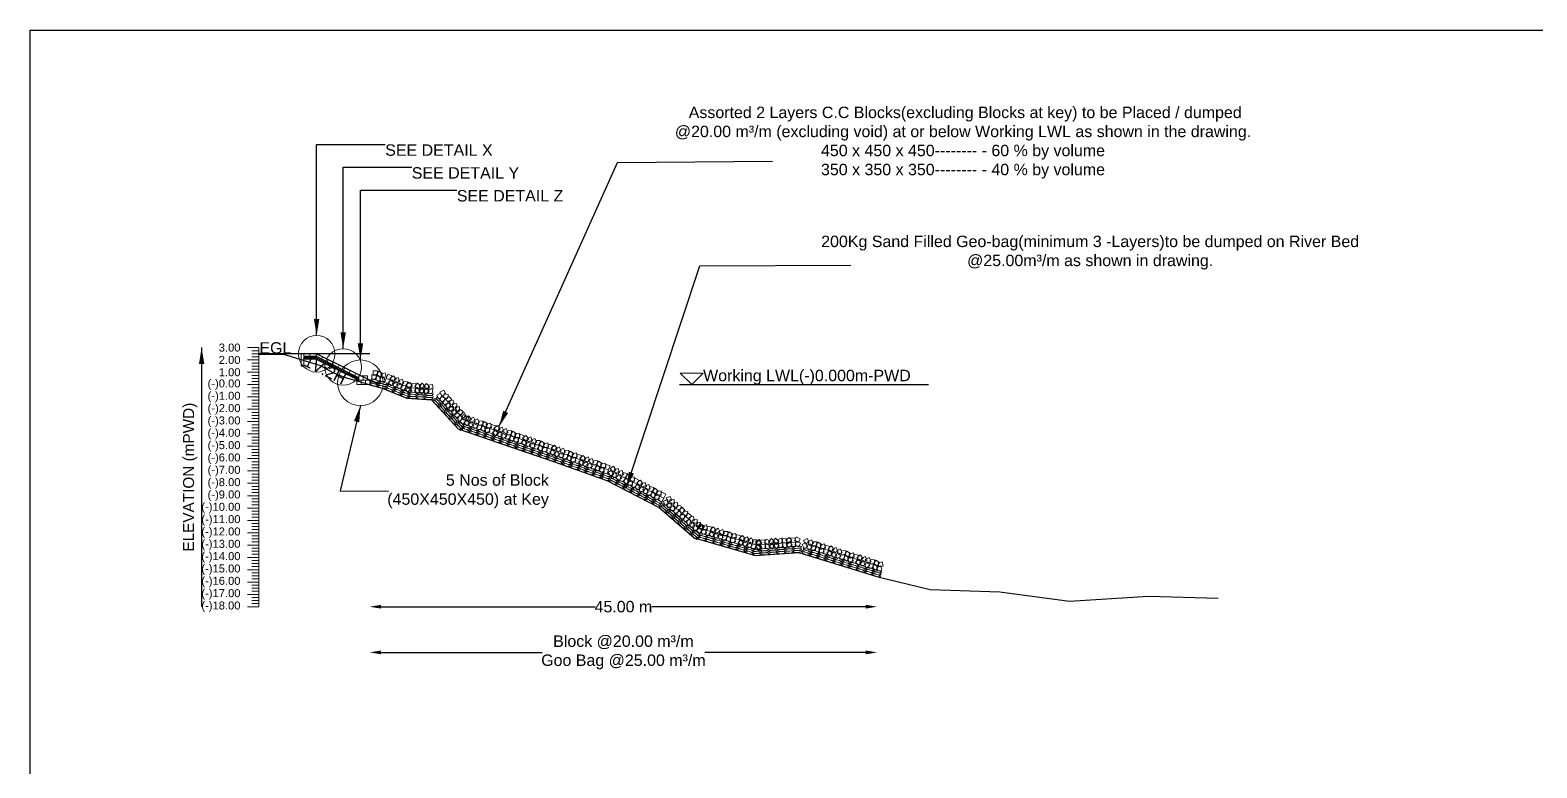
# Model space of a CAD drawing. Header units: inches. Extents: x 89000 to 267201, y -7461 to 18033.
# Drawn here: x 205000 to 211589, y -3229 to 0 of the extents above; entities that cross this region are included whole.
import ezdxf

# ---------------------------------------------------------------- set-up
doc = ezdxf.new("R2010")
doc.units = ezdxf.units.IN
doc.header["$LTSCALE"] = 7
doc.header["$MEASUREMENT"] = 0
for name, color, linetype, lineweight in [('Cross Section Labels', 7, 'Continuous', 9), ('Existing_Bed_Level for Xsection', 7, 'Continuous', 25), ('Long Section Labels', 7, 'Continuous', 9)]:
    doc.layers.add(name, color=color, linetype=linetype, lineweight=lineweight)
doc.styles.get("Standard").update_dxf_attribs({"font": 'arial.ttf'})
doc.dimstyles.new('Appron Lebeling Style', dxfattribs={"dimtxt": 50, "dimasz": 50, "dimexe": 0.18, "dimexo": 0.0625, "dimgap": 0.09, "dimtad": 0, "dimtih": 1, "dimtoh": 1, "dimdec": 4, "dimzin": 0, "dimdsep": 46, "dimtxsty": 'Standard', "dimcen": 0.09, "dimse1": 1, "dimse2": 1, "dimadec": 0, "dimazin": 0, "dimtfac": 1, "dimtdec": 4, "dimtofl": 0, "dimtmove": 0, "dimatfit": 3, "dimfxl": 1, "dimtolj": 1, "dimtzin": 0, "dimarcsym": 0})
doc.dimstyles.get("Standard").update_dxf_attribs({"dimtxt": 0.18, "dimasz": 0.18, "dimexe": 0.18, "dimexo": 0.0625, "dimgap": 0.09, "dimtad": 0, "dimtih": 1, "dimtoh": 1, "dimdec": 4, "dimzin": 0, "dimdsep": 46, "dimtxsty": 'Standard', "dimcen": 0.09, "dimadec": 0, "dimazin": 0, "dimtfac": 1, "dimtdec": 4, "dimtofl": 0, "dimtmove": 0, "dimatfit": 3, "dimfxl": 1, "dimtolj": 1, "dimtzin": 0, "dimarcsym": 0})

# ---------------------------------------------------------------- blocks, each defined once
blk = doc.blocks.new('*D9')
at = {"layer": 'Cross Section Labels', "color": 0, "lineweight": -2, "transparency": 16777216}
for p, q in [((206535.1, -2523.8), (207471, -2523.8)), ((208654.1, -2523.8), (207718.2, -2523.8))]:
    blk.add_line(p, q, dxfattribs=at)
at = {"layer": 'Cross Section Labels', "color": 0, "transparency": 16777216}
for points in [[(206535.1, -2515.4), (206535.1, -2532.1), (206485.1, -2523.8)], [(208654.1, -2515.4), (208654.1, -2532.1), (208704.1, -2523.8)]]:
    blk.add_solid(points, dxfattribs=at)
at = {"layer": 'Defpoints', "color": 0, "transparency": 16777216}
for p in [(206485.1, -1551.8), (208704.1, -2392.3), (208704.1, -2523.8)]:
    blk.add_point(p, dxfattribs=at)
at = {"layer": 'Cross Section Labels', "color": 0, "transparency": 16777216, "insert": (207594.6, -2523.8), "char_height": 50, "attachment_point": 5}
blk.add_mtext('\\A1;45.00 m', dxfattribs=at)
blk = doc.blocks.new('*D10')
at = {"layer": 'Cross Section Labels', "color": 0, "lineweight": -2, "transparency": 16777216}
for p, q in [((206535.1, -2723.8), (207239, -2723.8)), ((208654.1, -2723.8), (207950.2, -2723.8))]:
    blk.add_line(p, q, dxfattribs=at)
at = {"layer": 'Cross Section Labels', "color": 0, "transparency": 16777216}
for points in [[(206535.1, -2715.4), (206535.1, -2732.1), (206485.1, -2723.8)], [(208654.1, -2715.4), (208654.1, -2732.1), (208704.1, -2723.8)]]:
    blk.add_solid(points, dxfattribs=at)
at = {"layer": 'Defpoints', "color": 0, "transparency": 16777216}
for p in [(206485.1, -1551.8), (208704.1, -2392.3), (208704.1, -2723.8)]:
    blk.add_point(p, dxfattribs=at)
at = {"layer": 'Cross Section Labels', "color": 0, "transparency": 16777216, "insert": (207594.6, -2723.8), "char_height": 50, "attachment_point": 5}
blk.add_mtext('\\A1;Block @20.00 m³/m ^JGoo Bag @25.00 m³/m ', dxfattribs=at)

msp = doc.modelspace()

# ---------------------------------------------------------------- linework, layer by layer
msp.add_lwpolyline([(205000, 0), (215000, 0), (215000, -7071), (205000, -7071)], close=True)
at = {"layer": 'Cross Section Labels'}
msp.add_lwpolyline([(207893.0792, -1551.76), (207943.0792, -1501.76), (207843.0792, -1501.76)], close=True, dxfattribs=at)
for centre, radius in [((206252.8792, -1416.76), 80), ((206368.9792, -1474.81), 80), ((206444.5792, -1543.66), 100)]:
    msp.add_circle(centre, radius, dxfattribs=at)
at = {"layer": 'Existing_Bed_Level for Xsection'}
for points in [[(206485.0792, -1416.76), (206000, -1416.76)], [(206000, -1418.974), (206107.99087, -1417.948), (206269.99705, -1468.384), (206323.97262, -1499.11), (206377.98792, -1520.71), (206432.00322, -1535.83), (206485.97879, -1552.03), (206539.99409, -1567.42), (206647.98497, -1610.89), (206755.97584, -1617.91), (206872.13984, -1745.08), (207101.06518, -1823.92), (207293.50124, -1889.8), (207522.32215, -1971.34), (207751.19564, -2090.14), (207903.80034, -2221.9), (208172.53332, -2300.2), (208361.69239, -2286.16), (208706.55083, -2393.08), (208935.4654, -2448.16), (209240.71882, -2458.42), (209546.00339, -2500), (209890.82271, -2477.86), (210196.0708, -2486.5)], [(206522.8792, -1551.76), (206255.15957, -1417.90019), (206252.8792, -1416.76), (206250.32967, -1416.76), (206196.32967, -1416.76)], [(206196.32967, -1427.56), (206250.32967, -1427.56), (206437.8292, -1521.30977)], [(206196.32967, -1432.96), (206249.0549, -1432.96), (206437.8292, -1527.34715)], [(206196.32967, -1438.36), (206247.78013, -1438.36), (206436.78013, -1532.86)], [(207839.76585, -1551.76), (208928.83507, -1551.76)]]:
    msp.add_lwpolyline(points, dxfattribs=at)
at = {"layer": 'Long Section Labels'}
for points in [[(206000, -1389.76), (205950, -1389.76)], [(206000, -1443.76), (205950, -1443.76)], [(206000, -1403.26), (205970, -1403.26)], [(206000, -1416.76), (205970, -1416.76)], [(206000, -1430.26), (205970, -1430.26)], [(206000, -2523.76), (206000, -2469.76), (206000, -2415.76), (206000, -2361.76), (206000, -2307.76), (206000, -2253.76), (206000, -2199.76), (206000, -2145.76), (206000, -2091.76), (206000, -2037.76), (206000, -1983.76), (206000, -1929.76), (206000, -1875.76), (206000, -1821.76), (206000, -1767.76), (206000, -1713.76), (206000, -1659.76), (206000, -1605.76), (206000, -1551.76), (206000, -1497.76), (206000, -1443.76), (206000, -1389.76)], [(206000, -1497.76), (205950, -1497.76)], [(206000, -1457.26), (205970, -1457.26)], [(206000, -1470.76), (205970, -1470.76)], [(206000, -1484.26), (205970, -1484.26)], [(206000, -1511.26), (205970, -1511.26)], [(206000, -1551.76), (205950, -1551.76)], [(206000, -1524.76), (205970, -1524.76)], [(206000, -1538.26), (205970, -1538.26)], [(206000, -1565.26), (205970, -1565.26)], [(206000, -1578.76), (205970, -1578.76)], [(206000, -1605.76), (205950, -1605.76)], [(206000, -1592.26), (205970, -1592.26)], [(206000, -1619.26), (205970, -1619.26)], [(206000, -1632.76), (205970, -1632.76)], [(206000, -1646.26), (205970, -1646.26)], [(206000, -1659.76), (205950, -1659.76)], [(206000, -1673.26), (205970, -1673.26)], [(206000, -1686.76), (205970, -1686.76)], [(206000, -1700.26), (205970, -1700.26)], [(206000, -1713.76), (205950, -1713.76)], [(206000, -1767.76), (205950, -1767.76)], [(206000, -1727.26), (205970, -1727.26)], [(206000, -1740.76), (205970, -1740.76)], [(206000, -1754.26), (205970, -1754.26)], [(206000, -1821.76), (205950, -1821.76)], [(206000, -1781.26), (205970, -1781.26)], [(206000, -1794.76), (205970, -1794.76)], [(206000, -1808.26), (205970, -1808.26)], [(206000, -1835.26), (205970, -1835.26)], [(206000, -1875.76), (205950, -1875.76)], [(206000, -1848.76), (205970, -1848.76)], [(206000, -1862.26), (205970, -1862.26)], [(206000, -1889.26), (205970, -1889.26)], [(206000, -1902.76), (205970, -1902.76)], [(206000, -1929.76), (205950, -1929.76)], [(206000, -1916.26), (205970, -1916.26)], [(206000, -1943.26), (205970, -1943.26)], [(206000, -1956.76), (205970, -1956.76)], [(206000, -1970.26), (205970, -1970.26)], [(206000, -1983.76), (205950, -1983.76)], [(206000, -2037.76), (205950, -2037.76)], [(206000, -1997.26), (205970, -1997.26)], [(206000, -2010.76), (205970, -2010.76)], [(206000, -2024.26), (205970, -2024.26)], [(206000, -2091.76), (205950, -2091.76)], [(206000, -2051.26), (205970, -2051.26)], [(206000, -2064.76), (205970, -2064.76)], [(206000, -2078.26), (205970, -2078.26)], [(206000, -2105.26), (205970, -2105.26)], [(206000, -2145.76), (205950, -2145.76)], [(206000, -2118.76), (205970, -2118.76)], [(206000, -2132.26), (205970, -2132.26)], [(206000, -2159.26), (205970, -2159.26)], [(206000, -2172.76), (205970, -2172.76)], [(206000, -2199.76), (205950, -2199.76)], [(206000, -2186.26), (205970, -2186.26)], [(206000, -2213.26), (205970, -2213.26)], [(206000, -2226.76), (205970, -2226.76)], [(206000, -2240.26), (205970, -2240.26)], [(206000, -2253.76), (205950, -2253.76)], [(206000, -2267.26), (205970, -2267.26)], [(206000, -2280.76), (205970, -2280.76)], [(206000, -2294.26), (205970, -2294.26)], [(206000, -2307.76), (205950, -2307.76)], [(206000, -2361.76), (205950, -2361.76)], [(206000, -2321.26), (205970, -2321.26)], [(206000, -2334.76), (205970, -2334.76)], [(206000, -2348.26), (205970, -2348.26)], [(206000, -2415.76), (205950, -2415.76)], [(206000, -2375.26), (205970, -2375.26)], [(206000, -2388.76), (205970, -2388.76)], [(206000, -2402.26), (205970, -2402.26)], [(206000, -2429.26), (205970, -2429.26)], [(206000, -2469.76), (205950, -2469.76)], [(206000, -2442.76), (205970, -2442.76)], [(206000, -2456.26), (205970, -2456.26)], [(206000, -2483.26), (205970, -2483.26)], [(206000, -2496.76), (205970, -2496.76)], [(206000, -2523.76), (205950, -2523.76)], [(206000, -2510.26), (205970, -2510.26)]]:
    msp.add_lwpolyline(points, dxfattribs=at)
for points in [[(206196.32967, -1416.76), (206185.52967, -1416.76), (206185.52967, -1443.76), (206196.32967, -1443.76)], [(206196.32967, -1443.76), (206185.52967, -1443.76), (206185.52967, -1470.76), (206196.32967, -1470.76)], [(206223.32967, -1416.76), (206196.32967, -1416.76), (206196.32967, -1427.56), (206223.32967, -1427.56)], [(206250.32967, -1416.76), (206223.32967, -1416.76), (206223.32967, -1427.56), (206250.32967, -1427.56)], [(206279.30911, -1429.97495), (206255.15957, -1417.90019), (206250.32967, -1427.56), (206274.4792, -1439.63477)], [(206303.45864, -1442.04972), (206279.30911, -1429.97495), (206274.4792, -1439.63477), (206298.62874, -1451.70953)], [(206327.60818, -1454.12449), (206303.45864, -1442.04972), (206298.62874, -1451.70953), (206322.77827, -1463.7843)], [(206351.75771, -1466.19925), (206327.60818, -1454.12449), (206322.77827, -1463.7843), (206346.9278, -1475.85907)], [(206375.90724, -1478.27402), (206351.75771, -1466.19925), (206346.9278, -1475.85907), (206371.07734, -1487.93384)], [(206400.05678, -1490.34879), (206375.90724, -1478.27402), (206371.07734, -1487.93384), (206395.22687, -1500.0086)], [(206424.20631, -1502.42356), (206400.05678, -1490.34879), (206395.22687, -1500.0086), (206419.37641, -1512.08337)], [(206456.7292, -1513.96), (206437.8292, -1513.96), (206437.8292, -1532.86), (206456.7292, -1532.86)], [(206475.6292, -1513.96), (206456.7292, -1513.96), (206456.7292, -1532.86), (206475.6292, -1532.86)], [(206513.89553, -1509.48606), (206494.99782, -1509.1919), (206494.70366, -1528.08961), (206513.60137, -1528.38377)], [(206519.0744, -1491.30945), (206500.17669, -1491.01529), (206499.88253, -1509.913), (206518.78024, -1510.20716)], [(206535.43873, -1520.7143), (206519.2238, -1511.00419), (206509.5137, -1527.21911), (206525.72862, -1536.92922)], [(206540.6176, -1502.53768), (206524.40267, -1492.82757), (206514.69256, -1509.0425), (206530.90749, -1518.75261)], [(206552.70234, -1499.50601), (206534.36875, -1504.09831), (206538.96105, -1522.43191), (206557.29464, -1517.83961)], [(206581.55098, -1513.71307), (206564.01814, -1506.6555), (206556.96057, -1524.18835), (206574.49342, -1531.24592)], [(206600.05637, -1527.61201), (206588.39235, -1512.74053), (206573.52088, -1524.40455), (206585.18489, -1539.27602)], [(206447.2792, -1532.86), (206428.3792, -1532.86), (206428.3792, -1551.76), (206447.2792, -1551.76)], [(206466.1792, -1532.86), (206447.2792, -1532.86), (206447.2792, -1551.76), (206466.1792, -1551.76)], [(206485.0792, -1532.86), (206466.1792, -1532.86), (206466.1792, -1551.76), (206485.0792, -1551.76)], [(206547.52348, -1517.68263), (206529.18988, -1522.27492), (206533.78218, -1540.60852), (206552.11578, -1536.01622)], [(206574.49342, -1531.24592), (206556.96057, -1524.18835), (206549.903, -1541.7212), (206567.43585, -1548.77876)], [(206592.9988, -1545.14485), (206581.33479, -1530.27338), (206566.46331, -1541.93739), (206578.12733, -1556.80887)], [(206602.25929, -1538.20308), (206584.8683, -1545.6033), (206592.26851, -1562.9943), (206609.65951, -1555.59408)], [(206609.31686, -1520.67024), (206591.92586, -1528.07045), (206599.32608, -1545.46145), (206616.71708, -1538.06123)], [(206627.19633, -1562.64178), (206619.78227, -1545.25668), (206602.39717, -1552.67074), (206609.81123, -1570.05584)], [(206634.2539, -1545.10893), (206626.83984, -1527.72383), (206609.45474, -1535.13789), (206616.8688, -1552.52299)], [(206642.8486, -1556.47031), (206624.08608, -1554.19482), (206621.8106, -1572.95734), (206640.57312, -1575.23283)], [(206649.90617, -1538.93746), (206631.14365, -1536.66198), (206628.86816, -1555.4245), (206647.63068, -1557.69998)], [(206663.09468, -1569.89711), (206647.98816, -1558.53916), (206636.63021, -1573.64568), (206651.73673, -1585.00363)], [(206670.15225, -1552.36426), (206655.04573, -1541.00631), (206643.68778, -1556.11283), (206658.7943, -1567.47078)], [(206660.70251, -1561.71453), (206643.75109, -1570.07272), (206652.10928, -1587.02414), (206669.0607, -1578.66595)], [(206661.92853, -1542.85434), (206644.9771, -1551.21252), (206653.33529, -1568.16395), (206670.28671, -1559.80576)], [(206685.30919, -1566.77826), (206666.449, -1565.55225), (206665.22298, -1584.41244), (206684.08317, -1585.63846)], [(206686.53521, -1547.91807), (206667.67501, -1546.69205), (206666.449, -1565.55225), (206685.30919, -1566.77826)], [(206707.23084, -1574.19925), (206691.50416, -1563.71681), (206681.02172, -1579.44348), (206696.7484, -1589.92593)], [(206708.45686, -1555.33906), (206692.73018, -1544.85661), (206682.24774, -1560.58329), (206697.97441, -1571.06573)], [(206713.85871, -1564.71156), (206699.65065, -1577.17515), (206712.11424, -1591.38321), (206726.3223, -1578.91962)], [(206715.08472, -1545.85137), (206700.87666, -1558.31496), (206713.34025, -1572.52301), (206727.54831, -1560.05942)], [(206745.18318, -1580.13501), (206732.70828, -1565.93688), (206718.51015, -1578.41178), (206730.98505, -1592.60991)], [(206746.4092, -1561.27482), (206733.9343, -1547.07669), (206719.73617, -1559.55159), (206732.21107, -1573.74972)], [(206758.12349, -1569.38193), (206739.58937, -1573.08278), (206743.29023, -1591.6169), (206761.82435, -1587.91605)], [(206759.34951, -1550.52173), (206740.81539, -1554.22259), (206744.51624, -1572.75671), (206763.05036, -1569.05586)], [(206817.54403, -1592.53775), (206808.84661, -1575.75785), (206792.06671, -1584.45527), (206800.76413, -1601.23517)], [(206803.58951, -1605.28457), (206794.89209, -1588.50467), (206778.11219, -1597.20209), (206786.80961, -1613.98199)], [(206815.46529, -1609.05257), (206797.45239, -1603.33022), (206791.73004, -1621.34313), (206809.74295, -1627.06548)], [(206829.69515, -1629.75622), (206816.94834, -1615.8017), (206802.99382, -1628.54852), (206815.74063, -1642.50304)], [(206829.41981, -1596.30575), (206811.40691, -1590.58341), (206805.68456, -1608.59631), (206823.69747, -1614.31866)], [(206843.64967, -1617.0094), (206830.90286, -1603.05488), (206816.94834, -1615.8017), (206829.69515, -1629.75622)], [(206840.3557, -1650.29843), (206836.28284, -1631.84249), (206817.8269, -1635.91535), (206821.89976, -1654.37129)], [(206854.31022, -1637.55161), (206850.23736, -1619.09567), (206831.78142, -1623.16853), (206835.85428, -1641.62447)], [(206851.70904, -1648.05198), (206832.82869, -1647.19049), (206831.9672, -1666.07084), (206850.84755, -1666.93233)], [(206865.66356, -1635.30516), (206846.78321, -1634.44367), (206845.92172, -1653.32402), (206864.80207, -1654.18552)], [(206863.60223, -1680.87968), (206864.44868, -1661.99864), (206845.56765, -1661.15218), (206844.72119, -1680.03322)], [(206880.38322, -1682.0957), (206864.45701, -1671.91898), (206854.28029, -1687.8452), (206870.20651, -1698.02192)], [(206877.55675, -1668.13286), (206878.4032, -1649.25182), (206859.52217, -1648.40537), (206858.67571, -1667.2864)], [(206892.81723, -1702.96621), (206884.11981, -1686.18631), (206867.33992, -1694.88373), (206876.03734, -1711.66363)], [(206894.33774, -1669.34888), (206878.41153, -1659.17216), (206868.23481, -1675.09838), (206884.16103, -1685.2751)], [(206904.77837, -1707.20357), (206886.90842, -1701.0493), (206880.75416, -1718.91925), (206898.62411, -1725.07351)], [(206904.69302, -1706.73421), (206886.68011, -1701.01186), (206880.95777, -1719.02477), (206898.97067, -1724.74712)], [(206906.77175, -1690.21939), (206898.07433, -1673.43949), (206881.29444, -1682.13691), (206889.99186, -1698.91681)], [(206910.93263, -1689.33362), (206893.06269, -1683.17936), (206886.90842, -1701.0493), (206904.77837, -1707.20357)], [(206918.64754, -1693.98739), (206900.63463, -1688.26505), (206894.91229, -1706.27795), (206912.92519, -1712.0003)], [(206923.96848, -1720.1407), (206911.56124, -1705.88341), (206897.30395, -1718.29064), (206909.71118, -1732.54794)], [(206930.12274, -1702.27075), (206917.71551, -1688.01346), (206903.45821, -1700.42069), (206915.86545, -1714.67799)], [(206932.86291, -1712.73571), (206915.87193, -1721.01318), (206924.14941, -1738.00416), (206941.14039, -1729.72669)], [(206939.01718, -1694.86576), (206922.0262, -1703.14323), (206930.30367, -1720.13421), (206947.29465, -1711.85674)], [(206965.16807, -1718.00094), (206956.87706, -1701.01656), (206939.89268, -1709.30756), (206948.18368, -1726.29194)], [(206980.48524, -1711.03929), (206961.63109, -1709.72359), (206960.3154, -1728.57774), (206979.16955, -1729.89343)], [(207001.3897, -1723.41613), (206985.72362, -1712.84334), (206975.15083, -1728.50942), (206990.81692, -1739.08221)], [(206959.0138, -1735.87089), (206950.7228, -1718.8865), (206933.73842, -1727.17751), (206942.02942, -1744.16189)], [(206974.33098, -1728.90923), (206955.47683, -1727.59354), (206954.16114, -1746.44769), (206973.01528, -1747.76338)], [(206995.23544, -1741.28607), (206979.56936, -1730.71329), (206968.99657, -1746.37937), (206984.66265, -1756.95216)], [(207007.46645, -1738.91237), (206988.91134, -1742.50649), (206992.50545, -1761.0616), (207011.06057, -1757.46749)], [(207013.62072, -1721.04242), (206995.0656, -1724.63654), (206998.65972, -1743.19165), (207017.21483, -1739.59754)], [(207029.86801, -1750.28341), (207011.99806, -1744.12914), (207005.8438, -1761.99909), (207023.71375, -1768.15335)], [(207036.02227, -1732.41346), (207018.15232, -1726.25919), (207011.99806, -1744.12914), (207029.86801, -1750.28341)], [(207049.05812, -1763.22054), (207036.65088, -1748.96324), (207022.39358, -1761.37048), (207034.80082, -1775.62778)], [(207055.21238, -1745.35059), (207042.80514, -1731.0933), (207028.54785, -1743.50053), (207040.95508, -1757.75783)], [(207057.95255, -1755.81555), (207040.96157, -1764.09302), (207049.23905, -1781.084), (207066.23003, -1772.80653)], [(207064.10681, -1737.9456), (207047.11583, -1746.22307), (207055.39331, -1763.21405), (207072.38429, -1754.93658)], [(207084.10344, -1778.95073), (207075.81244, -1761.96634), (207058.82805, -1770.25735), (207067.11906, -1787.24173)], [(207090.2577, -1761.08078), (207081.9667, -1744.0964), (207064.98232, -1752.3874), (207073.27332, -1769.37178)], [(207099.42062, -1771.98907), (207080.56647, -1770.67338), (207079.25077, -1789.52753), (207098.10492, -1790.84322)], [(207105.57488, -1754.11912), (207086.72073, -1752.80343), (207085.40504, -1771.65758), (207104.25919, -1772.97327)], [(207120.32508, -1784.36591), (207104.659, -1773.79313), (207094.08621, -1789.45921), (207109.75229, -1800.032)], [(207126.47934, -1766.49597), (207110.81326, -1755.92318), (207100.24047, -1771.58926), (207115.90655, -1782.16205)], [(207138.60094, -1764.05352), (207120.05243, -1767.68156), (207123.68047, -1786.23007), (207142.22898, -1782.60203)], [(207161.02325, -1775.38357), (207143.14208, -1769.262), (207137.02051, -1787.14317), (207154.90168, -1793.26474)], [(207180.23699, -1788.28559), (207167.8037, -1774.05101), (207153.56912, -1786.4843), (207166.0024, -1800.71888)], [(207132.47937, -1781.93469), (207113.93086, -1785.56273), (207117.5589, -1804.11125), (207136.10741, -1800.48321)], [(207154.90168, -1793.26474), (207137.02051, -1787.14317), (207130.89893, -1805.02434), (207148.7801, -1811.14592)], [(207174.11541, -1806.16677), (207161.68212, -1791.93218), (207147.44754, -1804.36547), (207159.88083, -1818.60005)], [(207182.99629, -1798.74552), (207166.02048, -1807.05405), (207174.32901, -1824.02987), (207191.30482, -1815.72133)], [(207189.11786, -1780.86435), (207172.14205, -1789.17288), (207180.45058, -1806.14869), (207197.4264, -1797.84016)], [(207209.18944, -1821.83284), (207200.86739, -1804.86365), (207183.8982, -1813.1857), (207192.22025, -1830.15489)], [(207215.31102, -1803.95167), (207206.98897, -1786.98247), (207190.01978, -1795.30452), (207198.34182, -1812.27372)], [(207224.49386, -1814.84319), (207205.63734, -1813.56197), (207204.35612, -1832.4185), (207223.21265, -1833.69971)], [(207230.61544, -1796.96202), (207211.75891, -1795.6808), (207210.4777, -1814.53732), (207229.33422, -1815.81854)], [(207245.42092, -1827.18178), (207229.73553, -1816.63766), (207219.19141, -1832.32305), (207234.8768, -1842.86717)], [(207251.5425, -1809.30061), (207235.85711, -1798.75649), (207225.31298, -1814.44188), (207240.99838, -1824.986)], [(207257.64757, -1824.78571), (207239.09906, -1828.41375), (207242.7271, -1846.96227), (207261.27562, -1843.33423)], [(207263.76915, -1806.90454), (207245.22064, -1810.53258), (207248.84868, -1829.08109), (207267.39719, -1825.45305)], [(207280.06988, -1836.11577), (207262.18871, -1829.99419), (207256.06714, -1847.87536), (207273.94831, -1853.99694)], [(207286.19146, -1818.23459), (207268.31029, -1812.11302), (207262.18871, -1829.99419), (207280.06988, -1836.11577)], [(207299.28362, -1849.01779), (207286.85033, -1834.7832), (207272.61575, -1847.21649), (207285.04904, -1861.45107)], [(207305.40519, -1831.13661), (207292.97191, -1816.90203), (207278.73732, -1829.33532), (207291.17061, -1843.5699)], [(207308.1645, -1841.59654), (207291.18868, -1849.90507), (207299.49722, -1866.88089), (207316.47303, -1858.57235)], [(207314.28607, -1823.71537), (207297.31026, -1832.0239), (207305.61879, -1848.99971), (207322.5946, -1840.69118)], [(207341.01208, -1847.39221), (207332.90241, -1830.3205), (207315.8307, -1838.43017), (207323.94036, -1855.50188)], [(207356.40252, -1840.59407), (207337.56345, -1839.07767), (207336.04705, -1857.91674), (207354.88612, -1859.43314)], [(207377.17399, -1853.19283), (207361.62139, -1842.45381), (207350.88237, -1858.00641), (207366.43497, -1868.74543)], [(207334.66786, -1865.19561), (207326.5582, -1848.1239), (207309.48649, -1856.23356), (207317.59615, -1873.30527)], [(207350.05831, -1858.39747), (207331.21924, -1856.88107), (207329.70283, -1875.72013), (207348.5419, -1877.23654)], [(207370.82978, -1870.99622), (207355.27718, -1860.25721), (207344.53816, -1875.80981), (207360.09076, -1886.54883)], [(207383.08538, -1868.7529), (207364.49304, -1872.14922), (207367.88935, -1890.74156), (207386.48169, -1887.34524)], [(207389.42959, -1850.94951), (207370.83725, -1854.34582), (207374.23357, -1872.93816), (207392.82591, -1869.54185)], [(207405.36457, -1880.36185), (207387.56117, -1874.01764), (207381.21696, -1891.82104), (207399.02035, -1898.16525)], [(207411.70878, -1862.55846), (207393.90539, -1856.21424), (207387.56117, -1874.01764), (207405.36457, -1880.36185)], [(207424.41582, -1893.50262), (207412.16111, -1879.114), (207397.7725, -1891.36871), (207410.0272, -1905.75732)], [(207430.76003, -1875.69922), (207418.50533, -1861.3106), (207404.11671, -1873.56531), (207416.37142, -1887.95392)], [(207433.3886, -1886.19276), (207416.31044, -1894.28883), (207424.40651, -1911.36699), (207441.48467, -1903.27092)], [(207439.73282, -1868.38936), (207422.65465, -1876.48543), (207430.75072, -1893.56359), (207447.82889, -1885.46753)], [(207459.29164, -1909.60511), (207451.18198, -1892.5334), (207434.11026, -1900.64307), (207442.21993, -1917.71478)], [(207465.63585, -1891.80172), (207457.52619, -1874.73001), (207440.45448, -1882.83967), (207448.56414, -1899.91138)], [(207474.68209, -1902.80697), (207455.84302, -1901.29057), (207454.32661, -1920.12964), (207473.16568, -1921.64604)], [(207481.0263, -1885.00358), (207462.18723, -1883.48717), (207460.67083, -1902.32624), (207479.5099, -1903.84264)], [(207495.45356, -1915.40573), (207479.90095, -1904.66671), (207469.16193, -1920.21931), (207484.71454, -1930.95833)], [(207501.79777, -1897.60233), (207486.24517, -1886.86331), (207475.50615, -1902.41591), (207491.05875, -1913.15493)], [(207514.05337, -1895.35901), (207495.46103, -1898.75533), (207498.85735, -1917.34766), (207517.44968, -1913.95135)], [(207536.33256, -1906.96796), (207518.52916, -1900.62375), (207512.18495, -1918.42714), (207529.98835, -1924.77136)], [(207562.04594, -1925.0827), (207551.86259, -1909.16073), (207535.94061, -1919.34408), (207546.12397, -1935.26605)], [(207507.70915, -1913.16241), (207489.11682, -1916.55872), (207492.51313, -1935.15106), (207511.10547, -1931.75475)], [(207529.98835, -1924.77136), (207512.18495, -1918.42714), (207505.84073, -1936.23054), (207523.64413, -1942.57475)], [(207553.33874, -1941.85752), (207543.15538, -1925.93555), (207527.23341, -1936.1189), (207537.41676, -1952.04087)], [(207563.22254, -1935.83628), (207545.20175, -1941.53377), (207550.89924, -1959.55455), (207568.92003, -1953.85706)], [(207571.92974, -1919.06146), (207553.90896, -1924.75895), (207559.60645, -1942.77973), (207577.62723, -1937.08224)], [(207585.69975, -1962.55482), (207579.98791, -1944.53858), (207561.97167, -1950.25042), (207567.68351, -1968.26666)], [(207594.40696, -1945.78), (207588.69512, -1927.76376), (207570.67888, -1933.4756), (207576.39072, -1951.49184)], [(207601.87193, -1957.91359), (207583.4143, -1953.84842), (207579.34913, -1972.30606), (207597.80676, -1976.37123)], [(207610.57914, -1941.13877), (207592.1215, -1937.0736), (207588.05633, -1955.53124), (207606.51397, -1959.59641)], [(207620.73637, -1973.22097), (207606.78929, -1960.46601), (207594.03433, -1974.4131), (207607.98141, -1987.16805)], [(207629.44357, -1956.44615), (207615.49649, -1943.69119), (207602.74154, -1957.63828), (207616.68862, -1970.39323)], [(207633.18321, -1972.66575), (207614.30168, -1973.5012), (207615.13713, -1992.38272), (207634.01865, -1991.54728)], [(207641.89042, -1955.89093), (207623.00889, -1956.72638), (207623.84433, -1975.6079), (207642.72586, -1974.77246)], [(207662.38321, -1970.42282), (207645.60839, -1961.71561), (207636.90118, -1978.49043), (207653.676, -1987.19764)], [(207679.46968, -1986.03314), (207669.28633, -1970.11117), (207653.36435, -1980.29452), (207663.5477, -1996.21649)], [(207653.676, -1987.19764), (207636.90118, -1978.49043), (207628.19398, -1995.26525), (207644.9688, -2003.97246)], [(207670.76247, -2002.80796), (207660.57912, -1986.88598), (207644.65714, -1997.06934), (207654.8405, -2012.99131)], [(207680.64627, -1996.78672), (207662.62549, -2002.48421), (207668.32298, -2020.50499), (207686.34376, -2014.8075)], [(207689.35348, -1980.0119), (207671.3327, -1985.70939), (207677.03019, -2003.73017), (207695.05097, -1998.03268)], [(207703.12349, -2023.50526), (207697.41165, -2005.48902), (207679.39541, -2011.20086), (207685.10725, -2029.2171)], [(207711.83069, -2006.73044), (207706.11885, -1988.7142), (207688.10261, -1994.42604), (207693.81445, -2012.44228)], [(207719.29567, -2018.86403), (207700.83803, -2014.79886), (207696.77286, -2033.2565), (207715.2305, -2037.32167)], [(207728.00288, -2002.08921), (207709.54524, -1998.02404), (207705.48007, -2016.48168), (207723.93771, -2020.54685)], [(207738.16011, -2034.17141), (207724.21302, -2021.41645), (207711.45807, -2035.36354), (207725.40515, -2048.11849)], [(207746.86731, -2017.39659), (207732.92023, -2004.64163), (207720.16527, -2018.58872), (207734.11236, -2031.34367)], [(207750.60695, -2033.61619), (207731.72542, -2034.45164), (207732.56086, -2053.33316), (207751.44239, -2052.49772)], [(207759.31415, -2016.84137), (207740.43263, -2017.67682), (207741.26807, -2036.55834), (207760.1496, -2035.7229)], [(207771.09974, -2048.14808), (207754.32492, -2039.44087), (207745.61771, -2056.21569), (207762.39253, -2064.9229)], [(207779.80694, -2031.37326), (207763.03212, -2022.66605), (207754.32492, -2039.44087), (207771.09974, -2048.14808)], [(207805.63724, -2058.72543), (207799.41333, -2040.87962), (207781.56752, -2047.10353), (207787.79143, -2064.94934)], [(207793.2857, -2073.031), (207787.06179, -2055.18519), (207769.21598, -2061.4091), (207775.43989, -2079.25491)], [(207804.2943, -2069.4595), (207785.44432, -2070.83371), (207786.81853, -2089.68368), (207805.66851, -2088.30947)], [(207816.64584, -2055.15392), (207797.79586, -2056.52813), (207799.17007, -2075.3781), (207818.02005, -2074.0039)], [(207819.98104, -2100.65296), (207818.59182, -2081.80408), (207799.74295, -2083.1933), (207801.13216, -2102.04217)], [(207836.78821, -2099.87872), (207819.77162, -2091.65402), (207811.54692, -2108.67061), (207828.56351, -2116.89531)], [(207832.33258, -2086.34738), (207830.94336, -2067.4985), (207812.09448, -2068.88772), (207813.4837, -2087.7366)], [(207849.13975, -2085.57314), (207832.12316, -2077.34844), (207823.89846, -2094.36503), (207840.91505, -2102.58973)], [(207851.59991, -2119.13479), (207840.98173, -2103.49944), (207825.34638, -2114.11761), (207835.96455, -2129.75297)], [(207863.95145, -2104.82922), (207853.33327, -2089.19386), (207837.69792, -2099.81204), (207848.31609, -2115.44739)], [(207876.18911, -2107.16838), (207857.62648, -2103.61331), (207854.0714, -2122.17595), (207872.63404, -2125.73102)], [(207863.83758, -2121.47396), (207845.27494, -2117.91889), (207841.71987, -2136.48152), (207860.2825, -2140.0366)], [(207880.41285, -2140.35226), (207866.10728, -2128.00072), (207853.75574, -2142.3063), (207868.06132, -2154.65784)], [(207892.76439, -2126.04668), (207878.45882, -2113.69515), (207866.10728, -2128.00072), (207880.41285, -2140.35226)], [(207893.42473, -2159.49177), (207887.20082, -2141.64596), (207869.35501, -2147.86987), (207875.57892, -2165.71568)], [(207905.77627, -2145.18619), (207899.55236, -2127.34038), (207881.70655, -2133.56429), (207887.93046, -2151.4101)], [(207904.43333, -2155.92026), (207885.58336, -2157.29447), (207886.95757, -2176.14445), (207905.80754, -2174.77024)], [(207916.78487, -2141.61469), (207897.9349, -2142.9889), (207899.3091, -2161.83887), (207918.15908, -2160.46466)], [(207920.12007, -2187.11372), (207918.73085, -2168.26485), (207899.88198, -2169.65407), (207901.2712, -2188.50294)], [(207932.47161, -2172.80815), (207931.08239, -2153.95927), (207912.23352, -2155.34849), (207913.62274, -2174.19736)], [(207945.90997, -2168.9977), (207929.75314, -2159.19122), (207919.94666, -2175.34805), (207936.10349, -2185.15452)], [(207949.27878, -2172.03391), (207932.26219, -2163.80921), (207924.03749, -2180.8258), (207941.05408, -2189.0505)], [(207958.01255, -2166.03803), (207939.65194, -2170.52109), (207944.135, -2188.88171), (207962.49562, -2184.39864)], [(207980.93546, -2176.31763), (207962.79, -2171.03063), (207957.50301, -2189.17609), (207975.64847, -2194.46309)], [(207936.92725, -2186.33949), (207919.91066, -2178.11479), (207911.68596, -2195.13138), (207928.70255, -2203.35608)], [(207940.62297, -2187.14316), (207924.46615, -2177.33668), (207914.65967, -2193.49351), (207930.8165, -2203.29998)], [(207952.72556, -2184.18349), (207934.36494, -2188.66655), (207938.84801, -2207.02717), (207957.20862, -2202.5441)], [(207975.64847, -2194.46309), (207957.50301, -2189.17609), (207952.21602, -2207.32155), (207970.36147, -2212.60855)], [(207995.43904, -2206.46155), (207982.35993, -2192.81797), (207968.71636, -2205.89708), (207981.79547, -2219.54065)], [(208000.72603, -2188.31609), (207987.64693, -2174.67251), (207974.00336, -2187.75162), (207987.08246, -2201.39519)], [(208003.96674, -2198.63702), (207987.39387, -2207.72273), (207996.47958, -2224.29559), (208013.05245, -2215.20988)], [(208009.25373, -2180.49156), (207992.68087, -2189.57727), (208001.76658, -2206.15013), (208018.33944, -2197.06442)], [(208031.20089, -2220.48666), (208022.10198, -2203.92103), (208005.53636, -2213.01994), (208014.63526, -2229.58556)], [(208036.48788, -2202.3412), (208027.38897, -2185.77557), (208010.82335, -2194.87448), (208019.92225, -2211.4401)], [(208046.16522, -2212.79581), (208027.2696, -2212.38915), (208026.86294, -2231.28477), (208045.75856, -2231.69144)], [(208051.45222, -2194.65035), (208032.55659, -2194.24369), (208032.14993, -2213.13931), (208051.04555, -2213.54598)], [(208067.64119, -2224.15211), (208051.48436, -2214.34563), (208041.67789, -2230.50246), (208057.83471, -2240.30894)], [(208072.92818, -2206.00665), (208056.77136, -2196.20017), (208046.96488, -2212.357), (208063.12171, -2222.16348)], [(208079.74377, -2221.19244), (208061.38316, -2225.6755), (208065.86623, -2244.03612), (208084.22684, -2239.55305)], [(208085.03077, -2203.04698), (208066.67015, -2207.53005), (208071.15322, -2225.89066), (208089.51383, -2221.40759)], [(208102.66668, -2231.47204), (208084.52123, -2226.18505), (208079.23423, -2244.3305), (208097.37969, -2249.6175)], [(208107.95368, -2213.32658), (208089.80822, -2208.03959), (208084.52123, -2226.18505), (208102.66668, -2231.47204)], [(208122.45726, -2243.4705), (208109.37815, -2229.82693), (208095.73458, -2242.90603), (208108.81368, -2256.5496)], [(208127.74425, -2225.32504), (208114.66514, -2211.68147), (208101.02157, -2224.76057), (208114.10068, -2238.40414)], [(208130.98495, -2235.64597), (208114.41209, -2244.73168), (208123.4978, -2261.30455), (208140.07067, -2252.21884)], [(208136.27195, -2217.50051), (208119.69908, -2226.58622), (208128.78479, -2243.15909), (208145.35766, -2234.07338)], [(208163.5061, -2239.35015), (208154.40719, -2222.78453), (208137.84157, -2231.88343), (208146.94047, -2248.44906)], [(208178.47043, -2231.6593), (208159.57481, -2231.25264), (208159.16815, -2250.14827), (208178.06377, -2250.55493)], [(208188.49676, -2230.02903), (208172.8669, -2240.6553), (208183.49317, -2256.28515), (208199.12303, -2245.65889)], [(208199.9464, -2243.0156), (208183.78957, -2233.20913), (208173.9831, -2249.36595), (208190.13993, -2259.17243)], [(208213.56771, -2231.63456), (208194.71956, -2233.03353), (208196.11853, -2251.88168), (208214.96668, -2250.48271)], [(208236.30613, -2235.94663), (208219.27875, -2227.74429), (208211.07641, -2244.77167), (208228.10379, -2252.97401)], [(208241.55551, -2225.63213), (208229.21138, -2239.9441), (208243.52334, -2252.28823), (208255.86747, -2237.97626)], [(208274.71484, -2236.56668), (208260.39305, -2224.23395), (208248.06032, -2238.55574), (208262.38211, -2250.88847)], [(208286.04045, -2224.12437), (208268.19787, -2230.35752), (208274.43101, -2248.2001), (208292.2736, -2241.96696)], [(208310.13287, -2227.24496), (208291.56558, -2223.71428), (208288.0349, -2242.28157), (208306.60219, -2245.81225)], [(208320.43384, -2220.23623), (208304.80398, -2230.8625), (208315.43024, -2246.49236), (208331.0601, -2235.86609)], [(208321.83281, -2239.08439), (208306.20295, -2249.71065), (208316.82921, -2265.34051), (208332.45907, -2254.71425)], [(208345.50478, -2221.84176), (208326.65663, -2223.24073), (208328.0556, -2242.08889), (208346.90375, -2240.68992)], [(208368.2432, -2226.15383), (208351.21582, -2217.95149), (208343.01349, -2234.97887), (208360.04086, -2243.18121)], [(208369.64217, -2245.00199), (208352.61479, -2236.79965), (208344.41246, -2253.82703), (208361.43984, -2262.02936)], [(208398.41257, -2225.03825), (208381.68656, -2233.83884), (208390.48715, -2250.56485), (208407.21317, -2241.76426)], [(208425.26859, -2247.35102), (208416.45468, -2230.63202), (208399.73568, -2239.44594), (208408.54959, -2256.16494)], [(208440.36243, -2239.91754), (208421.47653, -2239.18738), (208420.74637, -2258.07327), (208439.63227, -2258.80343)], [(208158.2191, -2257.49561), (208149.1202, -2240.92999), (208132.55457, -2250.02889), (208141.65348, -2266.59452)], [(208173.18344, -2249.80476), (208154.28782, -2249.3981), (208153.88115, -2268.29373), (208172.77678, -2268.70039)], [(208194.65941, -2261.16106), (208178.50258, -2251.35459), (208168.69611, -2267.51141), (208184.85293, -2277.31789)], [(208189.89573, -2248.87718), (208174.26587, -2259.50345), (208184.89214, -2275.13331), (208200.522, -2264.50704)], [(208214.96668, -2250.48271), (208196.11853, -2251.88168), (208197.5175, -2270.72984), (208216.36565, -2269.33087)], [(208237.7051, -2254.79478), (208220.67772, -2246.59245), (208212.47538, -2263.61982), (208229.50276, -2271.82216)], [(208242.95448, -2244.48028), (208230.61035, -2258.79225), (208244.92231, -2271.13638), (208257.26645, -2256.82442)], [(208276.11381, -2255.41483), (208261.79202, -2243.0821), (208249.45929, -2257.40389), (208263.78108, -2269.73662)], [(208287.43942, -2242.97253), (208269.59684, -2249.20567), (208275.82998, -2267.04826), (208293.67257, -2260.81511)], [(208311.53184, -2246.09312), (208292.96455, -2242.56243), (208289.43387, -2261.12972), (208308.00116, -2264.66041)], [(208346.90375, -2240.68992), (208328.0556, -2242.08889), (208329.45457, -2260.93704), (208348.30272, -2259.53807)], [(208392.81564, -2243.09051), (208376.08963, -2251.89111), (208384.89023, -2268.61712), (208401.61624, -2259.81653)], [(208419.67166, -2265.40329), (208410.85775, -2248.68429), (208394.13875, -2257.4982), (208402.95266, -2274.2172)], [(208434.7655, -2257.96981), (208415.8796, -2257.23965), (208415.14944, -2276.12554), (208434.03534, -2276.8557)], [(208456.04386, -2269.69219), (208440.05732, -2259.61049), (208429.97562, -2275.59703), (208445.96216, -2285.67872)], [(208461.64079, -2251.63992), (208445.65425, -2241.55822), (208435.57255, -2257.54476), (208451.55909, -2267.62646)], [(208468.19534, -2266.94019), (208449.76066, -2271.1082), (208453.92867, -2289.54289), (208472.36336, -2285.37487)], [(208473.79227, -2248.88792), (208455.35759, -2253.05593), (208459.5256, -2271.49062), (208477.96029, -2267.32261)], [(208490.93887, -2277.6108), (208472.8866, -2272.01387), (208467.28967, -2290.06614), (208485.34194, -2295.66307)], [(208496.5358, -2259.55853), (208478.48353, -2253.9616), (208472.8866, -2272.01387), (208490.93887, -2277.6108)], [(208510.52109, -2289.94638), (208497.67753, -2276.08085), (208483.812, -2288.92441), (208496.65556, -2302.78994)], [(208516.11802, -2271.89411), (208503.27446, -2258.02858), (208489.40893, -2270.87214), (208502.25249, -2284.73767)], [(208519.18152, -2282.26902), (208502.45551, -2291.06962), (208511.2561, -2307.79563), (208527.98211, -2298.99504)], [(208524.77845, -2264.21675), (208508.05244, -2273.01735), (208516.85303, -2289.74336), (208533.57904, -2280.94277)], [(208546.03753, -2304.5818), (208537.22362, -2287.8628), (208520.50462, -2296.67671), (208529.31853, -2313.39571)], [(208551.63446, -2286.52953), (208542.82055, -2269.81053), (208526.10155, -2278.62444), (208534.91546, -2295.34344)], [(208561.13137, -2297.14832), (208542.24548, -2296.41816), (208541.51532, -2315.30405), (208560.40121, -2316.03421)], [(208566.7283, -2279.09605), (208547.84241, -2278.36589), (208547.11225, -2297.25178), (208565.99814, -2297.98194)], [(208582.40973, -2308.8707), (208566.42319, -2298.789), (208556.3415, -2314.77554), (208572.32803, -2324.85723)], [(208588.00666, -2290.81843), (208572.02012, -2280.73673), (208561.93843, -2296.72327), (208577.92496, -2306.80497)], [(208594.56122, -2306.1187), (208576.12653, -2310.28671), (208580.29454, -2328.7214), (208598.72923, -2324.55338)], [(208600.15815, -2288.06643), (208581.72346, -2292.23444), (208585.89147, -2310.66913), (208604.32616, -2306.50111)], [(208622.90168, -2298.73704), (208604.84941, -2293.14011), (208599.25248, -2311.19238), (208617.30475, -2316.78931)], [(208642.48389, -2311.07262), (208629.64033, -2297.20709), (208615.7748, -2310.05065), (208628.61836, -2323.91618)], [(208651.14432, -2303.39526), (208634.41831, -2312.19586), (208643.21891, -2328.92187), (208659.94492, -2320.12128)], [(208617.30475, -2316.78931), (208599.25248, -2311.19238), (208593.65555, -2329.24464), (208611.70782, -2334.84157)], [(208636.88696, -2329.12489), (208624.0434, -2315.25936), (208610.17787, -2328.10292), (208623.02143, -2341.96845)], [(208645.54739, -2321.44753), (208628.82138, -2330.24813), (208637.62198, -2346.97414), (208654.34799, -2338.17354)], [(208672.40341, -2343.76031), (208663.5895, -2327.04131), (208646.8705, -2335.85522), (208655.68441, -2352.57422)], [(208678.00034, -2325.70804), (208669.18643, -2308.98904), (208652.46743, -2317.80295), (208661.28134, -2334.52195)], [(208687.49725, -2336.32683), (208668.61136, -2335.59667), (208667.8812, -2354.48256), (208686.76709, -2355.21272)], [(208693.09418, -2318.27456), (208674.20829, -2317.5444), (208673.47813, -2336.43029), (208692.36402, -2337.16045)], [(208708.77561, -2348.0492), (208692.78907, -2337.96751), (208682.70737, -2353.95404), (208698.69391, -2364.03574)], [(208714.37254, -2329.99694), (208698.386, -2319.91524), (208688.3043, -2335.90178), (208704.29084, -2345.98347)], [(208720.92709, -2345.2972), (208702.49241, -2349.46522), (208706.66042, -2367.8999), (208725.09511, -2363.73189)], [(208726.52402, -2327.24494), (208708.08934, -2331.41295), (208712.25735, -2349.84764), (208730.69204, -2345.67962)]]:
    msp.add_lwpolyline(points, close=True, dxfattribs=at)
for centre, major_axis in [((206503.61659, -1552.28268), (17.28336, -4.92436)), ((206506.13204, -1543.45404), (17.28336, -4.92436)), ((206508.64749, -1534.6254), (17.28336, -4.92436)), ((206538.18332, -1562.13141), (17.28336, -4.92436)), ((206540.69877, -1553.30276), (17.28336, -4.92436)), ((206543.21422, -1544.47412), (17.28336, -4.92436)), ((206572.09072, -1575.39207), (16.67123, -6.71074)), ((206575.51868, -1566.87612), (16.67123, -6.71074)), ((206578.94665, -1558.36016), (16.67123, -6.71074)), ((206605.43319, -1588.81355), (16.67123, -6.71074)), ((206608.86115, -1580.2976), (16.67123, -6.71074)), ((206612.28911, -1571.78164), (16.67123, -6.71074)), ((206645.63158, -1585.20312), (16.67123, -6.71074)), ((206638.77566, -1602.23503), (16.67123, -6.71074)), ((206642.20362, -1593.71907), (16.67123, -6.71074)), ((206672.39916, -1607.87737), (17.93335, -1.16577)), ((206672.99465, -1598.7167), (17.93335, -1.16577)), ((206673.59015, -1589.55604), (17.93335, -1.16577)), ((206708.26586, -1610.2089), (17.93335, -1.16577)), ((206708.86135, -1601.04824), (17.93335, -1.16577)), ((206709.45685, -1591.88757), (17.93335, -1.16577)), ((206744.13256, -1612.54043), (17.93335, -1.16577)), ((206744.72805, -1603.37977), (17.93335, -1.16577)), ((206745.32354, -1594.2191), (17.93335, -1.16577)), ((206775.39999, -1632.36879), (12.1204, -13.26875)), ((206782.17789, -1626.17748), (12.1204, -13.26875)), ((206788.9558, -1619.98617), (12.1204, -13.26875)), ((206799.64079, -1658.9063), (12.1204, -13.26875)), ((206806.4187, -1652.71499), (12.1204, -13.26875)), ((206813.19661, -1646.52368), (12.1204, -13.26875)), ((206823.8816, -1685.44381), (12.1204, -13.26875)), ((206830.65951, -1679.2525), (12.1204, -13.26875)), ((206837.43742, -1673.06119), (12.1204, -13.26875)), ((206848.1224, -1711.98132), (12.1204, -13.26875)), ((206854.90031, -1705.79001), (12.1204, -13.26875)), ((206861.67822, -1699.5987), (12.1204, -13.26875)), ((206885.91903, -1726.13621), (12.1204, -13.26875)), ((206872.36321, -1738.51883), (12.1204, -13.26875)), ((206879.14112, -1732.32752), (12.1204, -13.26875)), ((206903.1801, -1750.91544), (16.99177, -5.85182)), ((206906.16932, -1742.23575), (16.99177, -5.85182)), ((206909.15853, -1733.55606), (16.99177, -5.85182)), ((206937.16364, -1762.61908), (16.99177, -5.85182)), ((206940.15285, -1753.9394), (16.99177, -5.85182)), ((206943.14207, -1745.25971), (16.99177, -5.85182)), ((206971.14717, -1774.32273), (16.99177, -5.85182)), ((206974.13639, -1765.64305), (16.99177, -5.85182)), ((206977.1256, -1756.96336), (16.99177, -5.85182)), ((207005.13071, -1786.02638), (16.99177, -5.85182)), ((207008.11992, -1777.34669), (16.99177, -5.85182)), ((207011.10914, -1768.66701), (16.99177, -5.85182)), ((207045.09267, -1780.37065), (16.99177, -5.85182)), ((207039.11425, -1797.73003), (16.99177, -5.85182)), ((207042.10346, -1789.05034), (16.99177, -5.85182)), ((207073.09778, -1809.43368), (16.99177, -5.85182)), ((207076.087, -1800.75399), (16.99177, -5.85182)), ((207079.07621, -1792.0743), (16.99177, -5.85182)), ((207107.07622, -1821.12633), (17.00244, -5.82074)), ((207110.04956, -1812.44119), (17.00244, -5.82074)), ((207113.02289, -1803.75605), (17.00244, -5.82074)), ((207141.0811, -1832.76782), (17.00244, -5.82074)), ((207144.05444, -1824.08268), (17.00244, -5.82074)), ((207147.02777, -1815.39754), (17.00244, -5.82074)), ((207175.08598, -1844.40931), (17.00244, -5.82074)), ((207178.05932, -1835.72417), (17.00244, -5.82074)), ((207181.03265, -1827.03902), (17.00244, -5.82074)), ((207212.0642, -1847.36565), (17.00244, -5.82074)), ((207215.03753, -1838.68051), (17.00244, -5.82074)), ((207249.04242, -1850.322), (17.00244, -5.82074)), ((207209.09086, -1856.05079), (17.00244, -5.82074)), ((207243.09574, -1867.69228), (17.00244, -5.82074)), ((207246.06908, -1859.00714), (17.00244, -5.82074)), ((207277.10062, -1879.33376), (17.00244, -5.82074)), ((207280.07396, -1870.64862), (17.00244, -5.82074)), ((207283.0473, -1861.96348), (17.00244, -5.82074)), ((207311.08947, -1891.19482), (16.92849, -6.03244)), ((207314.17095, -1882.54745), (16.92849, -6.03244)), ((207317.25242, -1873.90009), (16.92849, -6.03244)), ((207344.94644, -1903.2597), (16.92849, -6.03244)), ((207348.02792, -1894.61234), (16.92849, -6.03244)), ((207351.1094, -1885.96497), (16.92849, -6.03244)), ((207378.80342, -1915.32459), (16.92849, -6.03244)), ((207381.88489, -1906.67722), (16.92849, -6.03244)), ((207384.96637, -1898.02986), (16.92849, -6.03244)), ((207415.74187, -1918.74211), (16.92849, -6.03244)), ((207418.82334, -1910.09474), (16.92849, -6.03244)), ((207412.66039, -1927.38947), (16.92849, -6.03244)), ((207446.51737, -1939.45435), (16.92849, -6.03244)), ((207449.59884, -1930.80699), (16.92849, -6.03244)), ((207452.68032, -1922.15962), (16.92849, -6.03244)), ((207480.37434, -1951.51924), (16.92849, -6.03244)), ((207483.45582, -1942.87187), (16.92849, -6.03244)), ((207486.53729, -1934.22451), (16.92849, -6.03244)), ((207514.23132, -1963.58412), (16.92849, -6.03244)), ((207517.31279, -1954.93676), (16.92849, -6.03244)), ((207520.39427, -1946.28939), (16.92849, -6.03244)), ((207547.26255, -1979.11417), (15.95046, -8.27931)), ((207551.49177, -1970.9664), (15.95046, -8.27931)), ((207555.72098, -1962.81863), (15.95046, -8.27931)), ((207587.6219, -1979.37724), (15.95046, -8.27931)), ((207579.16347, -1995.67278), (15.95046, -8.27931)), ((207583.39268, -1987.52501), (15.95046, -8.27931)), ((207611.06438, -2012.2314), (15.95046, -8.27931)), ((207615.2936, -2004.08363), (15.95046, -8.27931)), ((207619.52281, -1995.93586), (15.95046, -8.27931)), ((207642.9653, -2028.79002), (15.95046, -8.27931)), ((207647.19451, -2020.64225), (15.95046, -8.27931)), ((207651.42372, -2012.49448), (15.95046, -8.27931)), ((207674.86621, -2045.34864), (15.95046, -8.27931)), ((207679.09542, -2037.20087), (15.95046, -8.27931)), ((207683.32464, -2029.0531), (15.95046, -8.27931)), ((207715.22555, -2045.61171), (15.95046, -8.27931)), ((207706.76712, -2061.90725), (15.95046, -8.27931)), ((207710.99634, -2053.75948), (15.95046, -8.27931)), ((207738.66804, -2078.46587), (15.95046, -8.27931)), ((207742.89725, -2070.3181), (15.95046, -8.27931)), ((207747.12647, -2062.17033), (15.95046, -8.27931)), ((207768.91353, -2099.37362), (13.60256, -11.74455)), ((207774.91285, -2092.42519), (13.60256, -11.74455)), ((207780.91217, -2085.47677), (13.60256, -11.74455)), ((207802.11797, -2115.91429), (13.60256, -11.74455)), ((207808.11729, -2108.96587), (13.60256, -11.74455)), ((207796.11865, -2122.86271), (13.60256, -11.74455)), ((207823.32377, -2146.35181), (13.60256, -11.74455)), ((207829.32309, -2139.40339), (13.60256, -11.74455)), ((207835.32241, -2132.45496), (13.60256, -11.74455)), ((207850.52889, -2169.84091), (13.60256, -11.74455)), ((207856.52821, -2162.89248), (13.60256, -11.74455)), ((207862.52753, -2155.94406), (13.60256, -11.74455)), ((207883.73333, -2186.38158), (13.60256, -11.74455)), ((207889.73264, -2179.43316), (13.60256, -11.74455)), ((207877.73401, -2193.33), (13.60256, -11.74455)), ((207904.93913, -2216.8191), (13.60256, -11.74455)), ((207910.93844, -2209.87068), (13.60256, -11.74455)), ((207916.93776, -2202.92225), (13.60256, -11.74455)), ((207937.23144, -2226.85986), (17.25374, -5.02718)), ((207939.79941, -2218.04635), (17.25374, -5.02718)), ((207942.36737, -2209.23285), (17.25374, -5.02718)), ((207971.73892, -2236.91421), (17.25374, -5.02718)), ((207974.30689, -2228.10071), (17.25374, -5.02718)), ((207976.87485, -2219.2872), (17.25374, -5.02718)), ((208006.2464, -2246.96856), (17.25374, -5.02718)), ((208008.81437, -2238.15506), (17.25374, -5.02718)), ((208011.38233, -2229.34155), (17.25374, -5.02718)), ((208045.88981, -2239.3959), (17.25374, -5.02718)), ((208040.75388, -2257.02292), (17.25374, -5.02718)), ((208043.32185, -2248.20941), (17.25374, -5.02718)), ((208075.26136, -2267.07727), (17.25374, -5.02718)), ((208077.82932, -2258.26376), (17.25374, -5.02718)), ((208080.39729, -2249.45025), (17.25374, -5.02718)), ((208109.76884, -2277.13162), (17.25374, -5.02718)), ((208112.3368, -2268.31811), (17.25374, -5.02718)), ((208114.90477, -2259.5046), (17.25374, -5.02718)), ((208144.27632, -2287.18597), (17.25374, -5.02718)), ((208146.84428, -2278.37246), (17.25374, -5.02718)), ((208149.41225, -2269.55895), (17.25374, -5.02718)), ((208175.99339, -2276.93005), (17.9219, 1.33022)), ((208176.67289, -2286.08487), (17.9219, 1.33022)), ((208177.35239, -2295.23969), (17.9219, 1.33022)), ((208211.83719, -2274.26961), (17.9219, 1.33022)), ((208212.51669, -2283.42443), (17.9219, 1.33022)), ((208213.19619, -2292.57924), (17.9219, 1.33022)), ((208247.681, -2271.60917), (17.9219, 1.33022)), ((208248.3605, -2280.76398), (17.9219, 1.33022)), ((208249.04, -2289.9188), (17.9219, 1.33022)), ((208283.5248, -2268.94872), (17.9219, 1.33022)), ((208284.2043, -2278.10354), (17.9219, 1.33022)), ((208284.8838, -2287.25836), (17.9219, 1.33022)), ((208319.3686, -2266.28828), (17.9219, 1.33022)), ((208320.0481, -2275.4431), (17.9219, 1.33022)), ((208320.7276, -2284.59791), (17.9219, 1.33022)), ((208355.2124, -2263.62784), (17.9219, 1.33022)), ((208355.8919, -2272.78265), (17.9219, 1.33022)), ((208356.5714, -2281.93747), (17.9219, 1.33022)), ((208392.80256, -2290.99986), (17.16513, -5.32188)), ((208395.52106, -2282.23161), (17.16513, -5.32188)), ((208398.23957, -2273.46337), (17.16513, -5.32188)), ((208427.13281, -2301.64362), (17.16513, -5.32188)), ((208429.85132, -2292.87538), (17.16513, -5.32188)), ((208432.56983, -2284.10713), (17.16513, -5.32188)), ((208461.46307, -2312.28738), (17.16513, -5.32188)), ((208464.18158, -2303.51914), (17.16513, -5.32188)), ((208466.90009, -2294.75089), (17.16513, -5.32188)), ((208501.23034, -2305.39465), (17.16513, -5.32188)), ((208495.79332, -2322.93114), (17.16513, -5.32188)), ((208498.51183, -2314.1629), (17.16513, -5.32188)), ((208530.12358, -2333.5749), (17.16513, -5.32188)), ((208532.84209, -2324.80666), (17.16513, -5.32188)), ((208535.5606, -2316.03842), (17.16513, -5.32188)), ((208564.45383, -2344.21867), (17.16513, -5.32188)), ((208567.17234, -2335.45042), (17.16513, -5.32188)), ((208569.89085, -2326.68218), (17.16513, -5.32188)), ((208598.78409, -2354.86243), (17.16513, -5.32188)), ((208601.5026, -2346.09418), (17.16513, -5.32188)), ((208604.22111, -2337.32594), (17.16513, -5.32188)), ((208633.11435, -2365.50619), (17.16513, -5.32188)), ((208635.83286, -2356.73794), (17.16513, -5.32188)), ((208638.55136, -2347.9697), (17.16513, -5.32188)), ((208667.4446, -2376.14995), (17.16513, -5.32188)), ((208670.16311, -2367.38171), (17.16513, -5.32188)), ((208672.88162, -2358.61346), (17.16513, -5.32188)), ((208704.49337, -2378.02547), (17.16513, -5.32188)), ((208707.21188, -2369.25722), (17.16513, -5.32188)), ((208701.77486, -2386.79371), (17.16513, -5.32188))]:
    msp.add_ellipse(centre, major_axis=major_axis, ratio=0.255, dxfattribs=at)

# ---------------------------------------------------------------- texts
at = {"layer": 'Cross Section Labels', "char_height": 50}
for s, insert, attachment_point in [(' Assorted 2 Layers C.C Blocks(excluding Blocks at key) to be Placed / dumped^J@20.00 m³/m (excluding void) at or below Working LWL as shown in the drawing.^J450 x 450 x 450-------- - 60 % by volume^J350 x 350 x 350-------- - 40 % by volume', (209079.70796, -650.19327), 8), ('SEE DETAIL X', (206552.8792, -500), 1), ('SEE DETAIL Y', (206668.9792, -600), 1), ('SEE DETAIL Z', (206866.0792, -700), 1), ('200Kg Sand Filled Geo-bag(minimum 3 -Layers)to be dumped on River Bed^J@25.00m³/m as shown in drawing.', (209635.78918, -1048.12973), 8), ('EGL', (206142.32967, -1416.76), 9), ('Working LWL(-)0.000m-PWD', (207943.0792, -1551.76), 7), ('5 Nos of Block ^J(450X450X450) at Key', (207268.55444, -2018.50295), 6)]:
    msp.add_mtext(s, dxfattribs=dict(at, insert=insert, attachment_point=attachment_point))
at = {"layer": 'Cross Section Labels', "insert": (206301.26939, -1465.10463), "char_height": 50, "attachment_point": 2, "rotation": 333.434948823}
msp.add_mtext('1V:2H', dxfattribs=at)
at = {"layer": 'Long Section Labels', "char_height": 35, "attachment_point": 6}
for s, insert in [('3.00', (205920, -1389.76)), ('2.00', (205920, -1443.76)), ('1.00', (205920, -1497.76)), ('(-)0.00', (205920, -1551.76)), ('(-)1.00', (205920, -1605.76)), ('(-)2.00', (205920, -1659.76)), ('(-)3.00', (205920, -1713.76)), ('(-)4.00', (205920, -1767.76)), ('(-)5.00', (205920, -1821.76)), ('(-)6.00', (205920, -1875.76)), ('(-)7.00', (205920, -1929.76)), ('(-)8.00', (205920, -1983.76)), ('(-)9.00', (205920, -2037.76)), ('(-)10.00', (205920, -2091.76)), ('(-)11.00', (205920, -2145.76)), ('(-)12.00', (205920, -2199.76)), ('(-)13.00', (205920, -2253.76)), ('(-)14.00', (205920, -2307.76)), ('(-)15.00', (205920, -2361.76)), ('(-)16.00', (205920, -2415.76)), ('(-)17.00', (205920, -2469.76)), ('(-)18.00', (205920, -2523.76))]:
    msp.add_mtext(s, dxfattribs=dict(at, insert=insert))
at = {"layer": 'Long Section Labels', "insert": (205700, -1956.76), "char_height": 48, "attachment_point": 5, "rotation": 90}
msp.add_mtext('ELEVATION (mPWD)', dxfattribs=at)

# ---------------------------------------------------------------- dimensions: what is measured, and where the dimension line sits
at = {"layer": 'Cross Section Labels'}
for base, text, picture, middle in [((208704.12921, -2523.76), '45.00 m', '*D9', (207594.60421, -2523.76)), ((208704.12921, -2723.76), 'Block @20.00 m³/m ^JGoo Bag @25.00 m³/m ', '*D10', (207594.60421, -2723.76))]:
    dim = msp.add_linear_dim(base=base, p1=(206485.0792, -1551.76), p2=(208704.12921, -2392.3292), text=text, dimstyle='Appron Lebeling Style', dxfattribs=at)
    dim.commit()
    dim.dimension.update_dxf_attribs({"geometry": picture, "text_midpoint": middle})

# ---------------------------------------------------------------- leaders
at = {"layer": 'Cross Section Labels', "annotation_type": 0, "has_hookline": 1, "hookline_direction": 1}
for points, text_width in [([(206252.8792, -1336.76), (206252.8792, -500), (206552.7892, -500)], 466.13233), ([(207050.29857, -1736.56479), (207568.62455, -580.17196), (208245.84277, -573.67989)], 2510.77763), ([(206368.9792, -1394.81), (206368.9792, -600), (206668.8892, -600)], 466.03001), ([(206444.5792, -1443.66), (206444.5792, -700), (206865.9892, -700)], 460.91405), ([(207606.83961, -2005.086), (207928.18596, -1032.19087), (208589.50836, -1029.17634)], 2345.7367), ([(206444.5792, -1643.66), (206355.50012, -2016.28471), (206566.64448, -2018.50295)], 701.90996)]:
    msp.add_leader(points, dimstyle='Standard', override={"dimasz": 72}, dxfattribs=dict(at, text_width=text_width))
at = {"layer": 'Long Section Labels'}
msp.add_leader([(205750, -1389.76), (205750, -2523.76)], dimstyle='Standard', override={"dimasz": 72}, dxfattribs=at)

doc.saveas('drawing.dxf')
